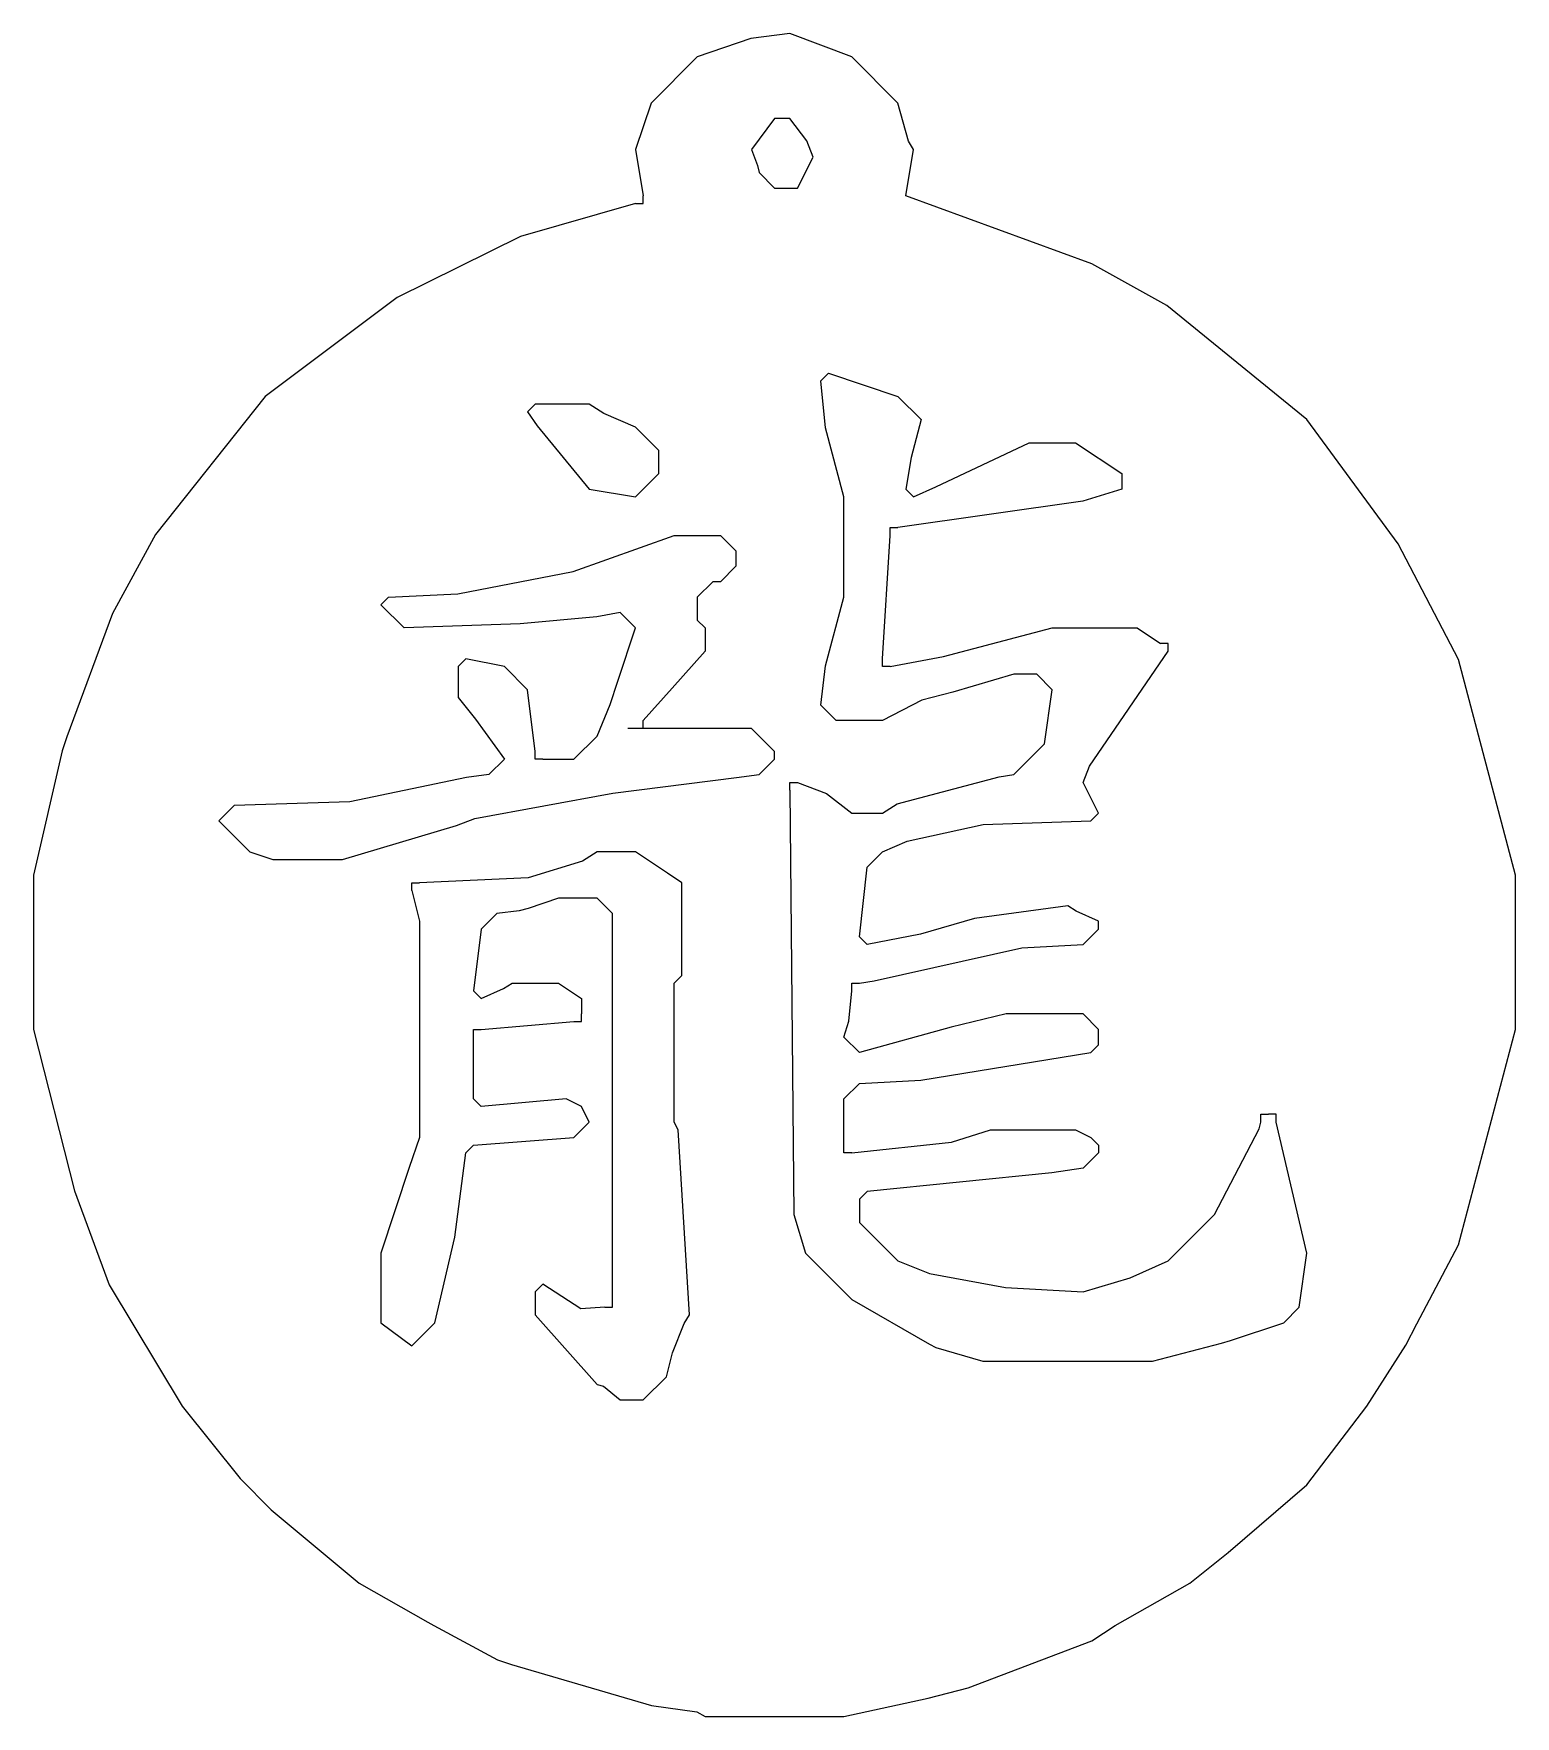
# Model space of a CAD drawing. Extents: x 29 to 221, y 18 to 236.
import ezdxf

# ---------------------------------------------------------------- set-up
doc = ezdxf.new("R2010")
doc.units = 0
doc.layers.get('0').update_dxf_attribs({"linetype": 'CONTINUOUS'})

msp = doc.modelspace()

# ---------------------------------------------------------------- linework, layer by layer
at = {"color": 7, "linetype": 'CONTINUOUS'}
for points in [[(107, 214), (92.1, 209.7), (76.1, 201.8), (59, 189), (44.8, 171.1), (39.2, 160.9), (33.3, 144.9), (32.7, 143.1), (29, 127), (29, 107), (34.3, 86.1), (38.8, 73.9), (48.243902, 58.195122), (55.756098, 48.804878), (59.788235, 44.752941), (71.195122, 35.243902), (80.1, 30.2), (80.846154, 29.769231), (89.1, 25.3), (90.9, 24.7), (109.06, 19.42), (114.94, 18.58), (116, 18), (134, 18), (144.911765, 20.352941), (150.1, 21.7), (166.1, 27.8), (169.153846, 29.769231), (178.804878, 35.243902), (183.788235, 39.247059), (194, 48), (201.756098, 58.195122), (206.8, 66.1), (208.230769, 68.846154), (213.647059, 79.088235), (221, 107), (221, 127), (213.647059, 154.911765), (205.8, 169.9), (194, 186), (175.846154, 200.769231), (166.1, 206.2), (142, 215), (143, 221), (142.352941, 222.088235), (141, 227), (135, 233), (127, 236), (121.923077, 235.384615), (115, 233), (109, 227), (107, 221), (108, 215)], [(128, 216), (130, 220), (129.2, 222.1), (127, 225), (125, 225), (122, 221), (122.8, 218.9), (123, 218), (125, 216), (128, 216)], [(107, 214), (108, 214), (108, 215)], [(128, 139), (131.735294, 137.558824), (135, 135), (139, 135), (140.9, 136.2), (154.1, 139.7), (156, 140), (160, 144), (161, 151), (159, 153), (156, 153), (148.1, 150.7), (144.088235, 149.647059), (139, 147), (133, 147), (131, 149), (131.615385, 154.076923), (134, 163), (134, 176), (131.615385, 184.923077), (131, 191), (132, 192), (141, 189), (144, 186), (142.7, 181.1), (142, 177), (143, 176), (145.9, 177.3), (158, 183), (164, 183), (170, 179), (170, 177), (164.94, 175.42), (141, 172)], [(107, 176), (110, 179), (110, 182), (107, 185), (102.9, 186.8), (101, 188), (94, 188), (93, 187), (94.243902, 185.195122), (101, 177), (107, 176)], [(95, 142), (99, 142), (102, 145), (103.7, 149.1), (104.7, 152.1), (107, 159), (105, 161), (101.959016, 160.45082), (92.040984, 159.54918), (77, 159), (74, 162), (75, 163), (83.955446, 163.445545), (98.9, 166.3), (112, 171), (118, 171), (120, 169), (120, 167), (118, 165), (117, 165), (115, 163), (115, 160), (116, 159), (116, 156), (111.756098, 151.195122), (108, 147)], [(140, 171), (140, 172), (141, 172)], [(94, 143), (93, 151), (90, 154), (85, 155), (84, 154), (84, 150), (86.24, 147.18), (90, 142), (88, 140), (85.088235, 139.647059), (69.970817, 136.466926), (55, 136), (53, 134), (57, 130), (60, 129), (69, 129), (83.8, 133.4), (86.188679, 134.339623), (104.067568, 137.594595), (120.088235, 139.647059), (123, 140), (125, 142), (125, 143), (122, 146), (109, 146)], [(140, 154), (139, 154), (139, 155)], [(107, 146), (106, 146)], [(108, 146), (107, 146)], [(95, 142), (94, 142), (94, 143)], [(86, 106), (86, 107), (87, 107)], [(188, 95), (188, 96), (189, 96)], [(190, 95), (190, 96), (189, 96)], [(135, 91), (147.932432, 92.405405), (153, 94), (164, 94), (166, 93), (167, 92), (167, 91), (165, 89), (160.94, 88.42), (137, 86), (136, 85), (136, 82), (141, 77), (145.088235, 75.352941), (154.94, 73.58), (165, 73), (171.1, 74.8), (176, 77), (182, 83), (187.8, 94.1), (188, 95)], [(135, 91), (134, 91), (134, 92)], [(103, 71), (104, 71), (104, 72)]]:
    msp.add_lwpolyline(points, dxfattribs=at)
at = {"color": 250, "linetype": 'CONTINUOUS'}
for points in [[(139, 155), (140, 171)], [(140, 154), (146.9, 155.3), (161, 159), (172, 159), (175, 157)], [(136, 113), (137.9, 113.3), (157.04878, 117.560976), (165, 118), (167, 120), (167, 121), (164.1, 122.3), (163, 123), (150.911765, 121.352941), (143.911765, 119.352941), (137, 118), (136, 119), (137, 128), (139, 130), (142.2, 131.4), (152.030973, 133.535398), (166, 134), (167, 135), (165, 139), (165.8, 141.1), (176, 156)], [(109, 146), (108, 146)], [(127, 138), (127.490915, 83.008766), (129, 78), (135, 72), (145.1, 66.2), (145.9, 65.8), (152, 64), (174, 64), (182.911765, 66.352941), (184.1, 66.7), (191, 69), (193, 71), (194, 78), (190, 95)], [(103, 71), (99.9, 70.8), (95, 74), (94, 73), (94, 70), (102, 61), (102.846154, 60.769231), (105, 59), (108, 59), (111, 62), (111.8, 65.1), (113.3, 68.9), (114, 70), (112.538071, 93.967005), (112, 95), (112, 113), (113, 114), (113, 126), (111.153846, 127.230769), (107, 130), (102, 130), (100.1, 128.8), (93.076923, 126.615385), (79, 126)], [(78, 125), (79, 121), (79, 93), (77.647059, 89.088235), (74, 78), (74, 69), (78, 66), (81, 69), (83.58, 80.06), (85, 91), (86, 92), (99, 93), (101, 95), (100, 97), (98, 98), (87, 97), (86, 98), (86, 106)], [(78, 125), (78, 126), (79, 126)], [(104, 72), (104, 122), (102, 124), (97, 124), (93.088235, 122.647059), (91.911765, 122.352941), (89, 122), (87, 120), (86, 112), (87, 111), (89.9, 112.3), (91, 113), (97, 113), (100, 111), (100, 109)], [(134, 92), (134, 98), (136, 100), (143.95122, 100.439024), (166, 104), (167, 105), (167, 107), (165, 109), (155, 109), (147.9, 107.3), (136, 104), (134, 106), (134.615385, 108.076923), (135, 112)], [(87, 107), (99, 108)], [(99, 108), (100, 108), (100, 109)]]:
    msp.add_lwpolyline(points, dxfattribs=at)
at = {"color": 251, "linetype": 'CONTINUOUS'}
for points in [[(176, 156), (176, 157), (175, 157)], [(108, 146), (108, 147)], [(127, 138), (127, 139), (128, 139)], [(135, 112), (135, 113), (136, 113)]]:
    msp.add_lwpolyline(points, dxfattribs=at)

doc.saveas('drawing.dxf')
